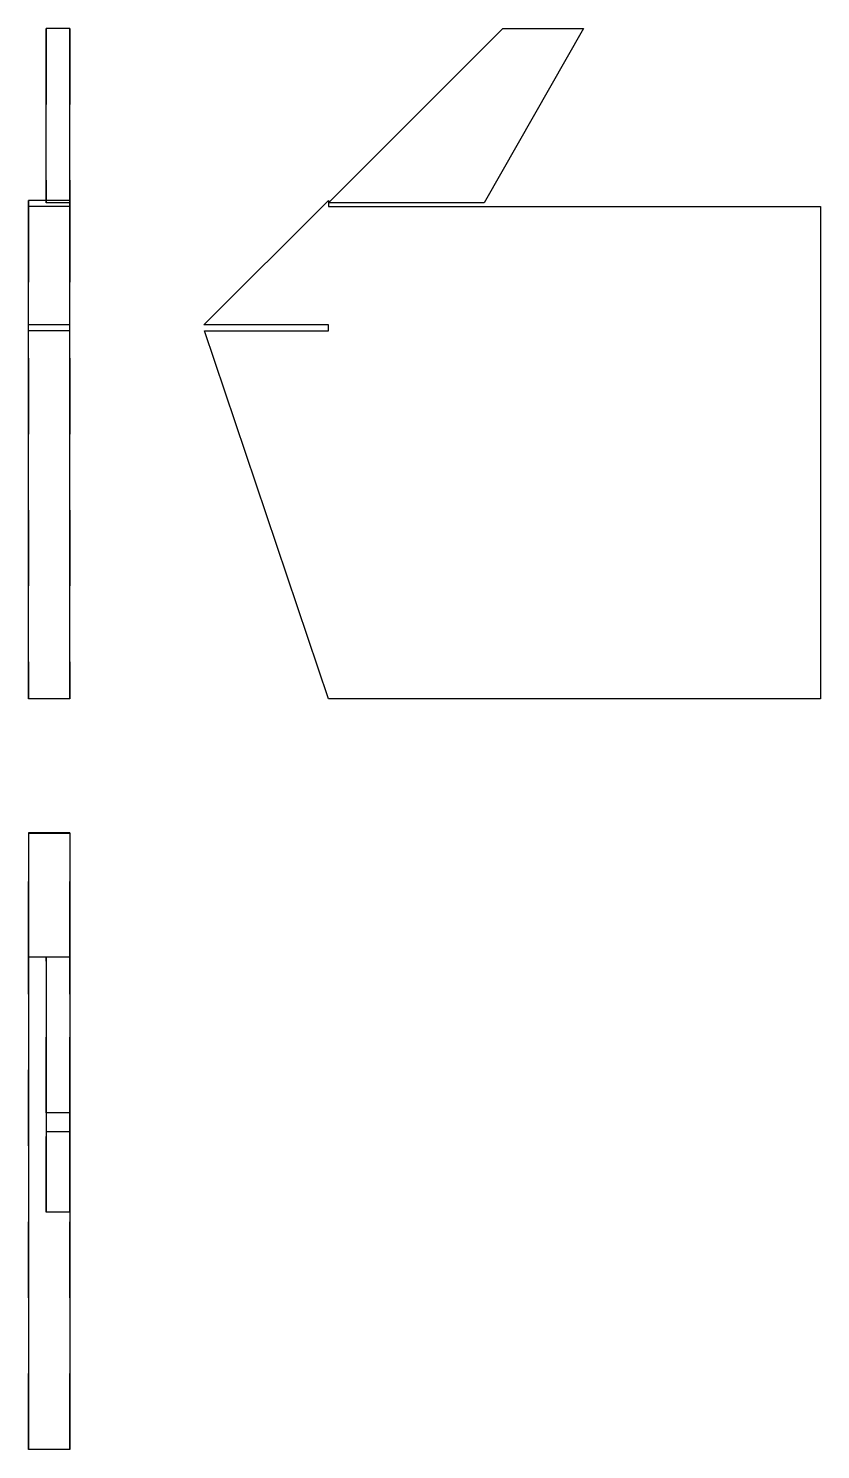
# Model space of a CAD drawing. Extents: x 0 to 1.04, y 0 to 1.87.
import ezdxf

# ---------------------------------------------------------------- set-up
doc = ezdxf.new("R2010")
doc.units = 0
doc.linetypes.add('HIDDEN', pattern=[0.044141, 0.029442, -0.014699])
for name, color, linetype in [('FRONT', 7, 'CONTINUOUS'), ('FRONT_HID', 7, 'HIDDEN'), ('LEFT', 7, 'CONTINUOUS'), ('LEFT_HID', 7, 'HIDDEN'), ('TOP', 7, 'CONTINUOUS'), ('TOP_HID', 7, 'HIDDEN')]:
    doc.layers.add(name, color=color, linetype=linetype)

msp = doc.modelspace()

# ---------------------------------------------------------------- linework, layer by layer
at = {"layer": 'FRONT'}
for p, q in [((0.023438, 1.645312), (0.023438, 1.871875)), ((0.054688, 1.871875), (0.023438, 1.871875)), ((0.054688, 1.645312), (0.054688, 1.871875)), ((0, 1.48125), (0, 1.645312)), ((0.054688, 1.645312), (0, 1.645312)), ((0.054688, 1.48125), (0.054688, 1.645312)), ((0, 1.473684), (0, 1.48125)), ((0.054688, 1.48125), (0, 1.48125)), ((0.054688, 1.473684), (0.054688, 1.48125)), ((0, 1.473437), (0, 1.473684)), ((0, 0.989062), (0, 1.473438)), ((0.054688, 1.473437), (0, 1.473437)), ((0.054688, 1.473437), (0.054688, 1.473684)), ((0.054688, 0.989062), (0.054688, 1.473438)), ((0.054688, 0.989062), (0, 0.989062))]:
    msp.add_line(p, q, dxfattribs=at)
at = {"layer": 'FRONT_HID', "linetype": 'HIDDEN'}
for p, q in [((0.023438, 1.871875), (0.023438, 1.642023)), ((0.054688, 1.871875), (0.054688, 1.642023)), ((0, 1.645312), (0, 1.6375)), ((0.054687, 1.6375), (0, 1.6375)), ((0, 1.6375), (0, 0.989062)), ((0, 1.48125), (0, 1.6375)), ((0.054687, 1.6375), (0, 1.6375)), ((0.054687, 1.6375), (0, 1.6375)), ((0.023438, 1.642023), (0.023438, 1.645312)), ((0.054688, 1.642023), (0.023438, 1.642023)), ((0.054688, 1.642023), (0.023438, 1.642023)), ((0.054687, 1.6375), (0.054688, 0.989062)), ((0.054688, 1.48125), (0.054687, 1.6375)), ((0.054688, 1.645312), (0.054688, 1.642023)), ((0.054688, 1.642023), (0.054688, 1.645312)), ((0.054688, 1.642023), (0.054688, 1.6375))]:
    msp.add_line(p, q, dxfattribs=at)
at = {"layer": 'LEFT'}
for p, q in [((0.395313, 1.642023), (0.625164, 1.871875)), ((0.73125, 1.871875), (0.600411, 1.642023)), ((0.625164, 1.871875), (0.73125, 1.871875)), ((0.23125, 1.48125), (0.395313, 1.645313)), ((0.395313, 1.645312), (0.395313, 1.6375)), ((0.600411, 1.642023), (0.395313, 1.642023)), ((0.395313, 1.6375), (0.600082, 1.6375)), ((0.600082, 1.6375), (1.04375, 1.6375)), ((1.04375, 1.6375), (1.04375, 0.989062)), ((0.395313, 1.48125), (0.23125, 1.48125)), ((0.395313, 1.473684), (0.395313, 1.48125)), ((0.395313, 0.989062), (0.232155, 1.473438)), ((0.232155, 1.473437), (0.395313, 1.473437)), ((0.395313, 1.473437), (0.395313, 1.473684)), ((1.04375, 0.989062), (0.395313, 0.989062))]:
    msp.add_line(p, q, dxfattribs=at)
at = {"layer": 'LEFT_HID', "linetype": 'HIDDEN'}
for p, q in [((0.395313, 1.645312), (0.395313, 1.642023)), ((0.395313, 1.642023), (0.395313, 1.6375))]:
    msp.add_line(p, q, dxfattribs=at)
at = {"layer": 'TOP'}
for p, q in [((0, 0.8125), (0, 0.648438)), ((0.054688, 0.8125), (0, 0.8125)), ((0.054688, 0.8125), (0.054688, 0.648438)), ((0, 0.648438), (0, 0.443668)), ((0.054688, 0.648438), (0, 0.648438)), ((0.023438, 0.648438), (0.023438, 0.418586)), ((0.054688, 0.648438), (0.054688, 0.418586)), ((0, 0.443668), (0, 0)), ((0.054688, 0.418586), (0.023438, 0.418586)), ((0.023438, 0.418586), (0.023438, 0.3125)), ((0.054688, 0.418586), (0.054688, 0.3125)), ((0.054688, 0.3125), (0.023438, 0.3125)), ((0.054687, 0.3125), (0.054687, 0)), ((0.054687, 0), (0, 0))]:
    msp.add_line(p, q, dxfattribs=at)
at = {"layer": 'TOP_HID', "linetype": 'HIDDEN'}
for p, q in [((0, 0.648438), (0, 0.8125)), ((0, 0.648438), (0, 0.811595)), ((0.054688, 0.811595), (0, 0.811595)), ((0, 0.811595), (0, 0.648438)), ((0.054688, 0.648438), (0.054688, 0.8125)), ((0.054688, 0.648438), (0.054688, 0.811595)), ((0.054688, 0.811595), (0.054688, 0.648438)), ((0, 0), (0, 0.648438)), ((0.023438, 0.443339), (0.023438, 0.648438)), ((0.054688, 0.648438), (0.023438, 0.648438)), ((0.054687, 0.648438), (0.054687, 0.443668)), ((0.054688, 0), (0.054688, 0.648438)), ((0.054688, 0.443339), (0.054688, 0.648438)), ((0.023438, 0.3125), (0.023438, 0.443339)), ((0.054688, 0.443339), (0.023438, 0.443339)), ((0.054687, 0.443668), (0.054687, 0.3125)), ((0.054688, 0.3125), (0.054688, 0.443339))]:
    msp.add_line(p, q, dxfattribs=at)

doc.saveas('drawing.dxf')
